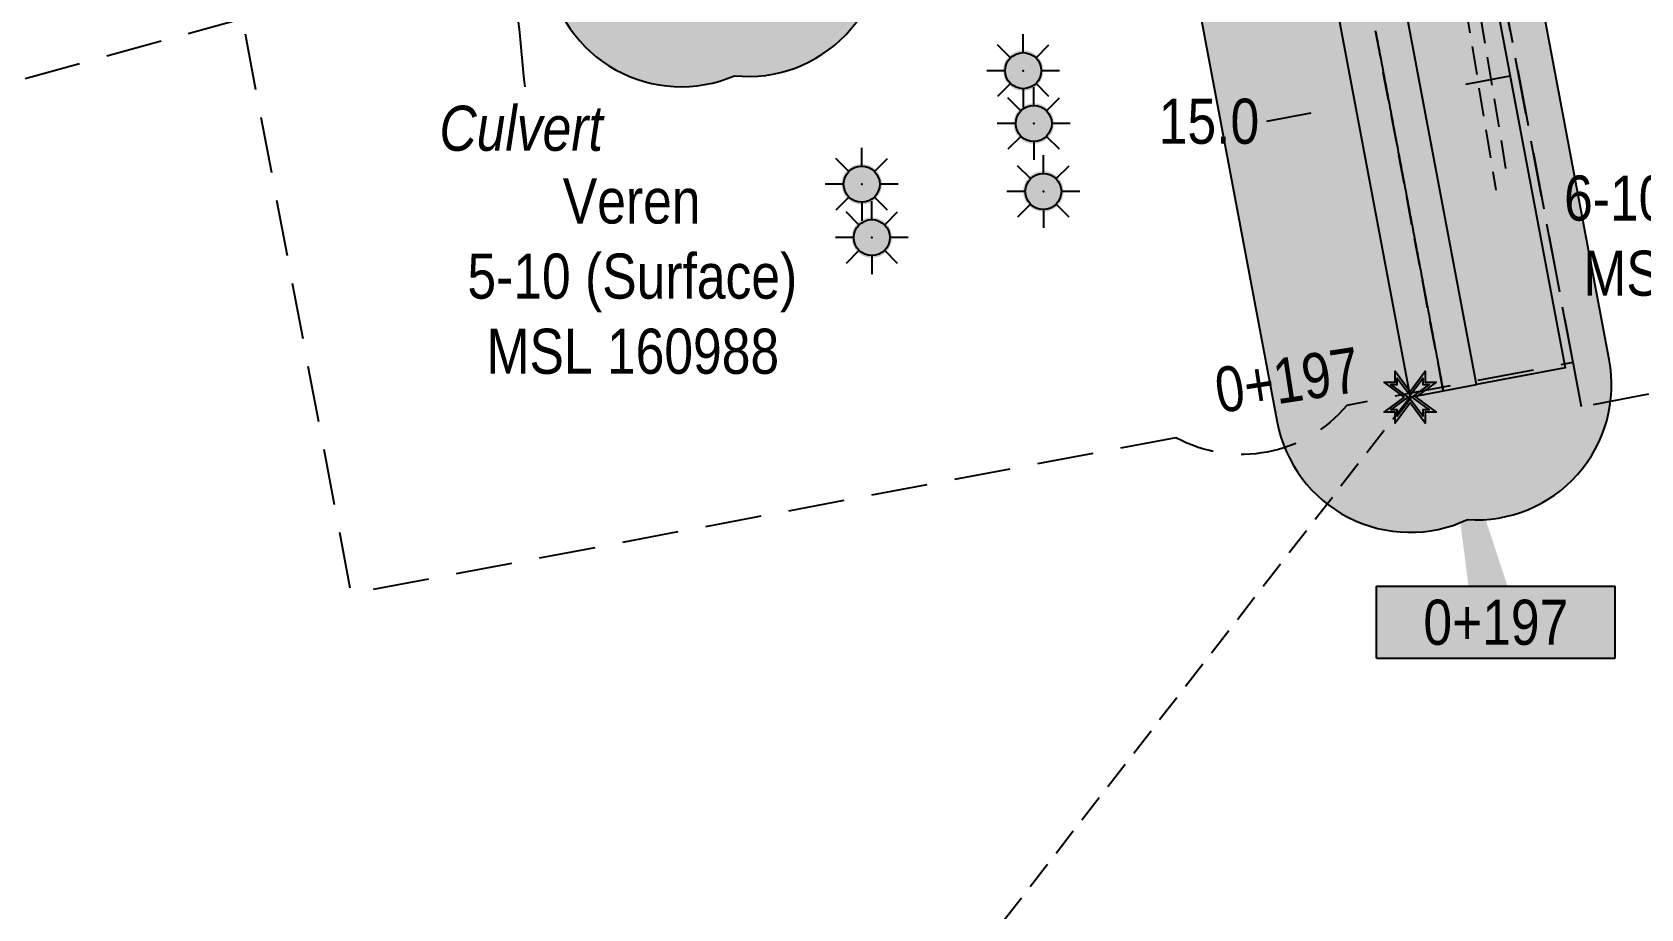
# Model space of a CAD drawing. Extents: x 406232 to 435383, y 6039561 to 6052989.
# Drawn here: x 420811.1 to 421168, y 6042228.7 to 6042423.2 of the extents above; entities that cross this region are included whole.
import ezdxf
from ezdxf.enums import TextEntityAlignment as Align

# ---------------------------------------------------------------- set-up
doc = ezdxf.new("R2010")
doc.units = 0
doc.header["$LTSCALE"] = 5
doc.header["$PDSIZE"] = 0.5
for name, pattern in [('foc-ACCESSROAD', [3.75, 2.5, -1.25]), ('foc-TIELINE', [1.875, 1.25, -0.625]), ('UG_PIPE', [1.875, 1.25, -0.625])]:
    doc.linetypes.add(name, pattern=pattern)
doc.layers.get('Defpoints').update_dxf_attribs({"color": 9})
for name, color, linetype, lineweight in [('AS-GENERAL', 48, 'Continuous', 18), ('C-WS-T', 13, 'Continuous', 9), ('F-WS-T', 190, 'Continuous', 9), ('P-CHAINAGE-T', 201, 'Continuous', 18)]:
    doc.layers.add(name, color=color, linetype=linetype, lineweight=lineweight)
for name, color, linetype in [('AS-PIPE-UG', 44, 'UG_PIPE'), ('C-WS', 13, 'foc-ACCESSROAD'), ('C-WS-S', 13, 'Continuous'), ('F-AR', 190, 'foc-ACCESSROAD'), ('F-RW', 190, 'Continuous'), ('F-WS', 190, 'foc-ACCESSROAD'), ('L-BD1', 253, 'Continuous'), ('L-MON', 1, 'Continuous'), ('L-TIE', 7, 'foc-TIELINE'), ('oil_and_gas_wells_pt', 7, 'Continuous'), ('P-BUFFER-H 100m', 191, 'Continuous'), ('P-BUFFER-H 30m', 51, 'Continuous'), ('P-ELEVATION', 7, 'Continuous'), ('P-PROPOSED', 10, 'Continuous'), ('P-PROPOSED-H', 21, 'Continuous'), ('P-TXT', 4, 'Continuous'), ('T-TIE', 201, 'foc-TIELINE')]:
    doc.layers.add(name, color=color, linetype=linetype)
doc.styles.add('80CG', font='ARIALN.TTF', dxfattribs={"height": 10})
doc.styles.add('80L', font='ARIALN.TTF', dxfattribs={"height": 10})
doc.styles.add('Legend', font='ARIALN.TTF')
doc.dimstyles.new('Compass 5 000', dxfattribs={"dimscale": 5, "dimtxt": 9, "dimasz": 2, "dimexe": 0.2, "dimexo": 0.0625, "dimgap": 0.5, "dimtad": 0, "dimtih": 1, "dimtoh": 1, "dimzin": 0, "dimdsep": 46, "dimtxsty": '80CG', "dimcen": 0.1, "dimse1": 1, "dimse2": 1, "dimclrd": 256, "dimclrt": 256, "dimaunit": 1, "dimadec": 4, "dimazin": 0, "dimtfac": 0.06, "dimtofl": 0, "dimtmove": 0, "dimatfit": 1, "dimfxl": 0.2, "dimtolj": 1, "dimtzin": 0, "dimlwd": -1, "dimarcsym": 0})

# ---------------------------------------------------------------- blocks, each defined once
blk = doc.blocks.new('GAS')
h = blk.add_hatch(color=255)
h.dxf.hatch_style = 1
edge = h.paths.add_edge_path()
edge.add_arc((0, 0), 0.9, 0, 360)
for p, q in [((0, 0.808), (0, 1.616)), ((-0.571, 0.571), (-1.142, 1.142)), ((0.571, 0.571), (1.142, 1.142)), ((-0.808, 0), (-1.616, 0)), ((1.616, 0), (0.808, 0)), ((-0.571, -0.571), (-1.142, -1.142)), ((1.142, -1.142), (0.571, -0.571)), ((0, -0.808), (0, -1.616))]:
    blk.add_line(p, q)
blk.add_circle((0, 0), 0.8)
blk = doc.blocks.new('TEMP')
h = blk.add_hatch(color=255)
h.dxf.hatch_style = 1
h.paths.add_polyline_path([(0, 0.251), (-0.666, 1.152), (-0.666, 0.666), (-1.152, 0.666), (-0.251, 0), (-1.152, -0.666), (-0.666, -0.666), (-0.666, -1.152), (0, -0.251), (0.666, -1.152), (0.666, -0.666), (1.152, -0.666), (0.251, 0), (1.152, 0.666), (0.666, 0.666), (0.666, 1.152)])
h.paths.add_polyline_path([(0.566, 0.849), (0.566, 0.566), (0.849, 0.566), (0.083, 0), (0.849, -0.566), (0.566, -0.566), (0.566, -0.849), (0, -0.083), (-0.566, -0.849), (-0.566, -0.566), (-0.849, -0.566), (-0.083, 0), (-0.849, 0.566), (-0.566, 0.566), (-0.566, 0.849), (0, 0.083)], flags=16)
h = blk.add_hatch(color=1)
h.dxf.hatch_style = 1
h.paths.add_polyline_path([(0, 0.083), (-0.566, 0.849), (-0.566, 0.566), (-0.849, 0.566), (-0.083, 0), (-0.849, -0.566), (-0.566, -0.566), (-0.566, -0.849), (0, -0.083), (0.566, -0.849), (0.566, -0.566), (0.849, -0.566), (0.083, 0), (0.849, 0.566), (0.566, 0.566), (0.566, 0.849)])
at = {"color": 1}
for p, q in [((-0.083, 0), (0.083, 0)), ((0, 0.083), (0, -0.083))]:
    blk.add_line(p, q, dxfattribs=at)
at = {"color": 255, "flags": 128}
blk.add_lwpolyline([(-0.251, 0), (-1.152, 0.666), (-0.666, 0.666), (-0.666, 1.152), (0, 0.251), (0.666, 1.152), (0.666, 0.666), (1.152, 0.666), (0.251, 0), (1.152, -0.666), (0.666, -0.666), (0.666, -1.152), (0, -0.251), (-0.666, -1.152), (-0.666, -0.666), (-1.152, -0.666)], close=True, dxfattribs=at)
at = {"color": 1, "flags": 128}
blk.add_lwpolyline([(-0.083, 0), (-0.849, 0.566), (-0.566, 0.566), (-0.566, 0.849), (0, 0.083), (0.566, 0.849), (0.566, 0.566), (0.849, 0.566), (0.083, 0), (0.849, -0.566), (0.566, -0.566), (0.566, -0.849), (0, -0.083), (-0.566, -0.849), (-0.566, -0.566), (-0.849, -0.566)], close=True, dxfattribs=at)
blk = doc.blocks.new('*D598')
at = {"layer": 'Defpoints', "color": 0, "transparency": 16777216}
for p in [(421119.19, 6042410.68), (421104.46, 6042407.9), (421104.62, 6042407.03)]:
    blk.add_point(p, dxfattribs=at)
at = {"layer": 'P-TXT', "transparency": 16777216}
for p, q in [((421129.18, 6042411.65), (421139.01, 6042413.5)), ((421094.79, 6042405.18), (421084.97, 6042403.33))]:
    blk.add_line(p, q, dxfattribs=at)
for points in [[(421128.88, 6042413.29), (421129.49, 6042410.01), (421119.36, 6042409.8)], [(421094.49, 6042406.81), (421095.1, 6042403.54), (421104.62, 6042407.03)]]:
    blk.add_solid(points, dxfattribs=at)
at = {"layer": 'P-TXT', "transparency": 16777216, "insert": (421072.22, 6042403.33), "char_height": 10, "attachment_point": 5, "style": '80CG'}
blk.add_mtext('\\A1;15.0', dxfattribs=at)
blk = doc.blocks.new('*U650')
at = {"layer": 'P-BUFFER-H 100m'}
h = blk.add_hatch(color=256, dxfattribs=at)
h.dxf.hatch_style = 1
h.paths.add_polyline_path([(-26.5, 8), (26.5, 8), (26.5, -8), (-26.5, -8)])
for p, q in [((-26.5, -8), (-26.5, 8)), ((-26.5, 8), (26.5, 8)), ((26.5, -8), (26.5, 8)), ((-26.5, -8), (26.5, -8))]:
    blk.add_line(p, q)
at = {"layer": 'P-ELEVATION', "color": 7, "flags": 128}
blk.add_lwpolyline([(0, 0, 10, 0, 0), (-11.67, 51.34, 0, 0, 0)], format="xyseb", dxfattribs=at)
at = {"layer": 'P-ELEVATION', "style": 'Legend'}
blk.add_attdef('STATION', text='', height=10, dxfattribs=at).set_placement((0, 0), align=Align.MIDDLE_CENTER)

msp = doc.modelspace()

# ---------------------------------------------------------------- hatches: boundary and pattern name
at = {"layer": 'P-BUFFER-H 30m'}
h = msp.add_hatch(color=256, dxfattribs=at)
h.dxf.hatch_style = 1
edge = h.paths.add_edge_path()
edge.add_line((422078.669, 6046739.07), (422091.406, 6046743.276))
edge.add_line((422091.406, 6046743.276), (422159.052, 6046746.994))
edge.add_arc((422157.406, 6046776.935), 29.986, 273.1459, 290.20378)
edge.add_line((422167.762, 6046748.794), (422184.143, 6046754.822))
edge.add_arc((422173.786, 6046782.963), 29.986, 290.20378, 320.86286)
edge.add_line((422197.045, 6046764.037), (422348.716, 6046950.421))
edge.add_arc((422325.458, 6046969.348), 29.986, 320.86286, 323.33395)
edge.add_line((422349.51, 6046951.441), (422399.023, 6047017.95))
edge.add_arc((422374.97, 6047035.856), 29.986, 323.33395, 335.22695)
edge.add_line((422402.197, 6047023.291), (422416.923, 6047055.2))
edge.add_arc((422389.696, 6047067.765), 29.986, 335.22695, 389.96272)
edge.add_line((422415.675, 6047082.741), (422097.869, 6047634.025))
edge.add_line((422097.869, 6047634.025), (422176.617, 6047866.451))
edge.add_arc((422148.217, 6047876.073), 29.986, 341.28303, 350.34858)
edge.add_line((422177.779, 6047871.046), (422216.802, 6048100.513))
edge.add_line((422216.802, 6048100.513), (422619.954, 6048513.275))
edge.add_arc((422598.502, 6048534.228), 29.986, 315.6749, 328.0327)
edge.add_arc((423027.778, 6049193.767), 786.938, 233.619087, 239.124397, ccw=False)
edge.add_line((422561.006, 6048560.211), (422153.361, 6048142.848))
edge.add_arc((422174.813, 6048121.896), 29.986, 135.6749, 170.34853)
edge.add_line((422145.251, 6048126.923), (422104.471, 6047887.126))
edge.add_line((422104.471, 6047887.126), (422020.339, 6047638.81))
edge.add_arc((422048.739, 6047629.188), 29.986, 161.28303, 209.96272)
edge.add_line((422022.76, 6047614.212), (422339.099, 6047065.472))
edge.add_line((422339.099, 6047065.472), (422336.093, 6047058.958))
edge.add_line((422336.093, 6047058.958), (422289.957, 6046996.985))
edge.add_line((422289.957, 6046996.985), (422147.087, 6046821.416))
edge.add_line((422147.087, 6046821.416), (422081.327, 6046817.801))
edge.add_arc((422082.973, 6046787.86), 29.986, 93.1459, 108.27547)
edge.add_line((422073.57, 6046816.334), (422044.337, 6046806.68))
edge.add_arc((422053.741, 6046778.206), 29.986, 108.27547, 136.71459)
edge.add_line((422031.912, 6046798.766), (421950.911, 6046712.766))
edge.add_arc((421972.74, 6046692.206), 29.986, 136.71459, 153.9725)
edge.add_line((421945.794, 6046705.365), (421829.892, 6046468.019))
edge.add_line((421829.892, 6046468.019), (421682.659, 6046318.916))
edge.add_arc((421703.995, 6046297.847), 29.986, 135.36133, 149.54377)
edge.add_line((421678.147, 6046313.046), (421542.211, 6046081.869))
edge.add_line((421542.211, 6046081.869), (421518.908, 6046052.69))
edge.add_arc((421542.34, 6046033.978), 29.986, 141.38985, 231.38985)
edge.add_line((421523.628, 6046010.546), (421558.775, 6045982.478))
edge.add_line((421558.775, 6045982.478), (421517.661, 6045930.994))
edge.add_arc((421541.092, 6045912.282), 29.986, 141.38985, 231.38985)
edge.add_line((421522.38, 6045888.85), (421539.649, 6045875.06))
edge.add_line((421539.649, 6045875.06), (421549.279, 6045736.701))
edge.add_line((421549.279, 6045736.701), (421371.933, 6045442.559))
edge.add_line((421371.933, 6045442.559), (421241.803, 6045246.163))
edge.add_arc((421266.8, 6045229.601), 29.986, 146.47195, 178.67792)
edge.add_line((421236.822, 6045230.292), (421226.276, 6044773.342))
edge.add_arc((421256.255, 6044772.65), 29.986, 178.67792, 186.87826)
edge.add_line((421226.484, 6044769.059), (421243.384, 6044628.964))
edge.add_line((421243.384, 6044628.964), (421276.513, 6044131.456))
edge.add_line((421276.513, 6044131.456), (421265.916, 6043833.544))
edge.add_line((421265.916, 6043833.544), (421226.079, 6042854.329))
edge.add_line((421226.079, 6042854.329), (421217.113, 6042635.181))
edge.add_line((421217.113, 6042635.181), (421201.691, 6042634.376))
edge.add_arc((421203.255, 6042604.431), 29.986, 92.98912, 124.70638)
edge.add_line((421186.181, 6042629.082), (421141.768, 6042598.321))
edge.add_line((421141.768, 6042598.321), (421082.239, 6042574.607))
edge.add_line((421082.239, 6042574.607), (420991.134, 6042558.346))
edge.add_arc((420996.402, 6042528.826), 29.986, 100.11985, 107.66455)
edge.add_line((420987.303, 6042557.399), (420935.116, 6042540.779))
edge.add_arc((420944.215, 6042512.207), 29.986, 107.66455, 188.71673)
edge.add_line((420914.575, 6042507.662), (420925.485, 6042436.504))
edge.add_arc((420955.125, 6042441.048), 29.986, 188.71673, 293.19001)
edge.add_arc((420969.945, 6042443.319), 29.986, 264.23499, 368.71673)
edge.add_line((420999.585, 6042447.864), (420994.502, 6042481.016))
edge.add_line((420994.502, 6042481.016), (421007.225, 6042485.068))
edge.add_line((421007.225, 6042485.068), (421057.718, 6042494.08))
edge.add_line((421057.718, 6042494.08), (421087.36, 6042336.645))
edge.add_arc((421116.829, 6042342.193), 29.986, 190.66276, 295.14027)
edge.add_arc((421131.563, 6042344.967), 29.986, 266.18524, 370.66276)
edge.add_line((421161.032, 6042350.515), (421130.419, 6042513.105))
edge.add_line((421130.419, 6042513.105), (421174.267, 6042530.573))
edge.add_arc((421163.17, 6042558.43), 29.986, 291.72064, 304.70638)
edge.add_line((421180.243, 6042533.779), (421218.361, 6042560.179))
edge.add_line((421218.361, 6042560.179), (421261.944, 6042562.454))
edge.add_arc((421260.38, 6042592.4), 29.986, 272.98912, 357.65718)
edge.add_line((421290.341, 6042591.174), (421300.983, 6042851.272))
edge.add_line((421300.983, 6042851.272), (421340.824, 6043830.611))
edge.add_arc((421310.863, 6043831.83), 29.986, 357.67037, 357.96277)
edge.add_line((421340.83, 6043830.764), (421351.513, 6044131.087))
edge.add_arc((421321.546, 6044132.153), 29.986, 357.96277, 363.80973)
edge.add_line((421351.466, 6044134.145), (421318.071, 6044635.642))
edge.add_arc((421288.151, 6044633.65), 29.986, 3.80973, 6.88899)
edge.add_line((421317.92, 6044637.247), (421301.297, 6044774.84))
edge.add_line((421301.297, 6044774.84), (421311.468, 6045215.581))
edge.add_line((421311.468, 6045215.581), (421434.955, 6045401.951))
edge.add_arc((421409.958, 6045418.514), 29.986, 326.47195, 328.91305)
edge.add_line((421435.638, 6045403.031), (421620.817, 6045710.164))
edge.add_arc((421595.137, 6045725.647), 29.986, 328.91305, 363.98161)
edge.add_line((421625.051, 6045727.729), (421613.063, 6045899.966))
edge.add_arc((421583.149, 6045897.884), 29.986, 3.98161, 45.395)
edge.add_line((421604.205, 6045919.233), (421645.422, 6045970.846))
edge.add_arc((421621.991, 6045989.558), 29.986, 321.38985, 411.38985)
edge.add_line((421640.703, 6046012.989), (421605.299, 6046041.262))
edge.add_line((421605.299, 6046041.262), (421739.932, 6046270.224))
edge.add_line((421739.932, 6046270.224), (421888.413, 6046420.589))
edge.add_arc((421867.076, 6046441.659), 29.986, 315.36133, 333.9725)
edge.add_line((421894.021, 6046428.501), (422010.162, 6046666.336))
edge.add_line((422010.162, 6046666.336), (422078.669, 6046739.07))
at = {"layer": 'P-PROPOSED-H'}
h = msp.add_hatch(color=256, dxfattribs=at)
h.dxf.hatch_style = 1
edge = h.paths.add_edge_path()
edge.add_line((421288.151, 6044633.65), (421271.269, 6044773.38))
edge.add_line((421271.269, 6044773.38), (421281.69, 6045224.927))
edge.add_line((421281.69, 6045224.927), (421409.958, 6045418.514))
edge.add_line((421409.958, 6045418.514), (421595.137, 6045725.647))
edge.add_line((421595.137, 6045725.647), (421583.149, 6045897.884))
edge.add_line((421583.149, 6045897.884), (421562.164, 6045914.641))
edge.add_line((421562.164, 6045914.641), (421621.991, 6045989.558))
edge.add_line((421621.991, 6045989.558), (421563.412, 6046036.337))
edge.add_line((421563.412, 6046036.337), (421579.359, 6046056.306))
edge.add_line((421579.359, 6046056.306), (421715.974, 6046288.639))
edge.add_line((421715.974, 6046288.639), (421867.076, 6046441.659))
edge.add_line((421867.076, 6046441.659), (421985.214, 6046683.583))
edge.add_line((421985.214, 6046683.583), (422062.05, 6046765.161))
edge.add_line((422062.05, 6046765.161), (422085.784, 6046772.999))
edge.add_line((422085.784, 6046772.999), (422157.406, 6046776.935))
edge.add_line((422157.406, 6046776.935), (422173.786, 6046782.963))
edge.add_line((422173.786, 6046782.963), (422325.458, 6046969.348))
edge.add_line((422325.458, 6046969.348), (422374.97, 6047035.856))
edge.add_line((422374.97, 6047035.856), (422389.696, 6047067.765))
edge.add_line((422389.696, 6047067.765), (422065.116, 6047630.8))
edge.add_line((422065.116, 6047630.8), (422148.217, 6047876.073))
edge.add_line((422148.217, 6047876.073), (422188.809, 6048114.768))
edge.add_line((422188.809, 6048114.768), (422598.502, 6048534.228))
edge.add_arc((423027.778, 6049193.767), 786.938, 235.830003, 236.941005, ccw=False)
edge.add_line((422585.794, 6048542.675), (422174.813, 6048121.896))
edge.add_line((422174.813, 6048121.896), (422133.634, 6047879.756))
edge.add_line((422133.634, 6047879.756), (422048.739, 6047629.188))
edge.add_line((422048.739, 6047629.188), (422372.83, 6047067.001))
edge.add_line((422372.83, 6047067.001), (422362.011, 6047043.557))
edge.add_line((422362.011, 6047043.557), (422313.624, 6046978.56))
edge.add_line((422313.624, 6046978.56), (422164.751, 6046795.615))
edge.add_line((422164.751, 6046795.615), (422154.338, 6046791.783))
edge.add_line((422154.338, 6046791.783), (422082.973, 6046787.86))
edge.add_line((422082.973, 6046787.86), (422053.741, 6046778.206))
edge.add_line((422053.741, 6046778.206), (421972.74, 6046692.206))
edge.add_line((421972.74, 6046692.206), (421854.681, 6046450.445))
edge.add_line((421854.681, 6046450.445), (421703.995, 6046297.847))
edge.add_line((421703.995, 6046297.847), (421566.976, 6046064.827))
edge.add_line((421566.976, 6046064.827), (421542.34, 6046033.978))
edge.add_line((421542.34, 6046033.978), (421600.919, 6045987.198))
edge.add_line((421600.919, 6045987.198), (421541.092, 6045912.282))
edge.add_line((421541.092, 6045912.282), (421568.649, 6045890.276))
edge.add_line((421568.649, 6045890.276), (421579.851, 6045729.331))
edge.add_line((421579.851, 6045729.331), (421397.283, 6045426.529))
edge.add_line((421397.283, 6045426.529), (421266.8, 6045229.601))
edge.add_line((421266.8, 6045229.601), (421256.255, 6044772.65))
edge.add_line((421256.255, 6044772.65), (421273.25, 6044631.758))
edge.add_line((421273.25, 6044631.758), (421306.535, 6044131.921))
edge.add_line((421306.535, 6044131.921), (421295.88, 6043832.401))
edge.add_line((421295.88, 6043832.401), (421256.041, 6042853.11))
edge.add_line((421256.041, 6042853.11), (421245.958, 6042606.66))
edge.add_line((421245.958, 6042606.66), (421203.255, 6042604.431))
edge.add_line((421203.255, 6042604.431), (421156.036, 6042571.727))
edge.add_line((421156.036, 6042571.727), (421090.506, 6042545.622))
edge.add_line((421090.506, 6042545.622), (420996.402, 6042528.826))
edge.add_line((420996.402, 6042528.826), (420944.215, 6042512.207))
edge.add_line((420944.215, 6042512.207), (420955.125, 6042441.048))
edge.add_line((420955.125, 6042441.048), (420969.945, 6042443.319))
edge.add_line((420969.945, 6042443.319), (420960.978, 6042501.81))
edge.add_line((420960.978, 6042501.81), (421000.01, 6042514.24))
edge.add_line((421000.01, 6042514.24), (421081.691, 6042528.819))
edge.add_line((421081.691, 6042528.819), (421116.829, 6042342.193))
edge.add_line((421116.829, 6042342.193), (421131.563, 6042344.967))
edge.add_line((421131.563, 6042344.967), (421096.382, 6042531.824))
edge.add_line((421096.382, 6042531.824), (421163.17, 6042558.43))
edge.add_line((421163.17, 6042558.43), (421208.29, 6042589.68))
edge.add_line((421208.29, 6042589.68), (421260.38, 6042592.4))
edge.add_line((421260.38, 6042592.4), (421271.021, 6042852.497))
edge.add_line((421271.021, 6042852.497), (421310.863, 6043831.83))
edge.add_line((421310.863, 6043831.83), (421321.546, 6044132.153))
edge.add_line((421321.546, 6044132.153), (421288.151, 6044633.65))

# ---------------------------------------------------------------- linework, layer by layer
at = {"layer": 'AS-PIPE-UG', "flags": 128}
for points in [[(421526.364, 6045982.813), (421517.929, 6045971.934), (421470.691, 6045913.075), (421458.063, 6045899.043), (421439.376, 6045889.796), (421437.344, 6045885.765), (421437.107, 6045881.87), (421440.401, 6045861.867), (421423.282, 6045619.81), (421420.173, 6045567.698), (421418.143, 6045543.152), (421416.037, 6045524.637), (421412.787, 6045512.666), (421408.23, 6045503.972), (421404.839, 6045497.428), (421404.831, 6045497.415), (421391.473, 6045481.631), (421380.267, 6045465.118), (421313.416, 6045372.855), (421301.404, 6045356.035), (421296.594, 6045345.38), (421294.297, 6045254.124), (421284.263, 6044821.402), (421284.138, 6044807.349), (421286.174, 6044799.531), (421289.338, 6044797.135), (421291.761, 6044796.623), (421325.018, 6044796.961), (421344.808, 6044796.937), (421350.222, 6044793.818), (421351.257, 6044789.239), (421347.405, 6044625.026), (421347.362, 6044611.59), (421347.374, 6044605.139), (421348.461, 6044597.344), (421351.51, 6044592.347), (421402.063, 6044520.07), (421410.007, 6044508.034), (421410.904, 6044503.844), (421409.512, 6044498.975), (421373.98, 6044125.115), (421365.545, 6044027.526), (421364.546, 6044011.432), (421362.81, 6044003.996), (421360.661, 6043981.189), (421360.646, 6043981.225), (421351.54, 6043944.252), (421346.202, 6043827.985), (421313.155, 6042977.506), (421312.252, 6042957.068), (421314.001, 6042948.121), (421319.736, 6042941.112), (421325.173, 6042934.161), (421325.387, 6042923.614), (421322.059, 6042847.482), (421313.596, 6042590.109), (421313.938, 6042573.523), (421311.659, 6042572.435), (421304.538, 6042570.587), (421293.57, 6042567.948), (421219.993, 6042550.286), (421150.795, 6042516.234), (421131.914, 6042512.29), (421119.28, 6042509.052), (421120.215, 6042499.842), (421138.465, 6042390.392)], [(421528.638, 6045981.788), (421521.535, 6045972.626), (421474.297, 6045913.767), (421461.669, 6045899.735), (421442.982, 6045890.488), (421440.95, 6045886.457), (421440.713, 6045882.562), (421444.007, 6045862.559), (421426.888, 6045620.502), (421423.779, 6045568.39), (421421.749, 6045543.844), (421419.643, 6045525.329), (421415.21, 6045514.95), (421413.991, 6045512.197), (421408.891, 6045503.486), (421405.322, 6045497.293), (421395.079, 6045482.323), (421383.873, 6045465.81), (421317.022, 6045373.547), (421305.01, 6045356.727), (421299.059, 6045343.543), (421296.866, 6045256.436), (421286.832, 6044823.714), (421286.707, 6044809.661), (421288.743, 6044801.843), (421291.907, 6044799.447), (421294.33, 6044798.935), (421327.587, 6044799.273), (421347.377, 6044799.249), (421352.791, 6044796.13), (421353.826, 6044791.551), (421349.974, 6044627.338), (421349.931, 6044613.902), (421349.943, 6044607.451), (421351.03, 6044599.656), (421354.079, 6044594.659), (421404.632, 6044522.382), (421412.576, 6044510.346), (421413.473, 6044506.156), (421412.081, 6044501.287), (421376.549, 6044127.427), (421368.114, 6044029.838), (421367.115, 6044013.744), (421365.379, 6044006.308), (421363.23, 6043983.501), (421363.215, 6043983.537), (421354.109, 6043946.564), (421348.771, 6043830.297), (421315.724, 6042979.818), (421314.821, 6042959.38), (421316.57, 6042950.433), (421322.305, 6042943.424), (421327.742, 6042936.473), (421327.956, 6042925.926), (421324.628, 6042849.794), (421316.165, 6042592.421), (421316.507, 6042575.835), (421314.228, 6042574.747), (421307.107, 6042572.899), (421296.139, 6042570.26), (421222.562, 6042552.598), (421153.364, 6042518.546), (421134.483, 6042514.602), (421116.384, 6042509.964), (421117.646, 6042497.53), (421135.896, 6042388.08)]]:
    msp.add_lwpolyline(points, dxfattribs=at)
at = {"layer": 'C-WS', "flags": 128}
msp.add_lwpolyline([(421064.886, 6042333.198), (420971.289, 6042315.496), (420881.915, 6042298.593), (420857.794, 6042426.133), (420947.762, 6042439.92), (421053.943, 6042456.192), (421128.827, 6042477.527), (421152.973, 6042349.858), (421102.786, 6042340.366, -0.3568179)], format="xyb", close=True, dxfattribs=at)
at = {"layer": 'Defpoints'}
msp.add_polyline3d([(421109.209, 6042423.181, 884.436), (421109.394, 6042422.199, 884.451), (421109.579, 6042421.216, 884.48), (421109.764, 6042420.233, 884.491), (421109.949, 6042419.25, 884.47), (421110.134, 6042418.268, 884.512), (421110.319, 6042417.285, 884.598), (421110.504, 6042416.302, 884.674), (421110.689, 6042415.319, 884.744), (421110.874, 6042414.337, 884.784), (421111.059, 6042413.354, 884.864), (421111.244, 6042412.371, 884.934), (421111.429, 6042411.389, 884.952), (421111.614, 6042410.406, 884.926), (421111.799, 6042409.423, 884.956), (421111.984, 6042408.44, 885.049), (421112.169, 6042407.458, 885.13), (421112.354, 6042406.475, 885.196), (421112.539, 6042405.492, 885.253), (421112.724, 6042404.509, 885.315), (421112.909, 6042403.527, 885.382), (421113.094, 6042402.544, 885.452), (421113.279, 6042401.561, 885.522), (421113.464, 6042400.578, 885.58), (421113.649, 6042399.596, 885.632), (421113.834, 6042398.613, 885.685), (421114.019, 6042397.63, 885.736), (421114.204, 6042396.648, 885.787), (421114.389, 6042395.665, 885.862), (421114.574, 6042394.682, 885.97), (421114.759, 6042393.699, 886.056), (421114.944, 6042392.717, 886.099), (421115.129, 6042391.734, 886.137), (421115.315, 6042390.751, 886.202), (421115.5, 6042389.768, 886.294), (421115.685, 6042388.786, 886.382), (421115.87, 6042387.803, 886.504), (421116.055, 6042386.82, 886.644), (421116.24, 6042385.837, 886.779), (421116.425, 6042384.855, 886.874), (421116.61, 6042383.872, 886.949), (421116.795, 6042382.889, 887.025), (421116.98, 6042381.907, 887.1), (421117.165, 6042380.924, 887.163), (421117.35, 6042379.941, 887.225), (421117.535, 6042378.958, 887.297), (421117.72, 6042377.976, 887.388), (421117.905, 6042376.993, 887.484), (421118.09, 6042376.01, 887.591), (421118.275, 6042375.027, 887.699), (421118.46, 6042374.045, 887.764), (421118.645, 6042373.062, 887.779), (421118.83, 6042372.079, 887.81), (421119.015, 6042371.096, 887.874), (421119.2, 6042370.114, 887.955), (421119.385, 6042369.131, 888.07), (421119.57, 6042368.148, 888.206), (421119.755, 6042367.166, 888.33), (421119.94, 6042366.183, 888.446), (421120.125, 6042365.2, 888.599), (421120.31, 6042364.217, 888.794), (421120.495, 6042363.235, 888.983), (421120.68, 6042362.252, 889.138), (421120.865, 6042361.269, 889.214), (421121.05, 6042360.286, 889.259), (421121.235, 6042359.304, 889.269), (421121.42, 6042358.321, 889.367), (421121.605, 6042357.338, 889.499), (421121.791, 6042356.355, 889.637), (421121.976, 6042355.373, 889.772), (421122.161, 6042354.39, 889.905), (421122.346, 6042353.407, 890.032), (421122.531, 6042352.425, 890.161), (421122.716, 6042351.442, 890.244), (421122.901, 6042350.459, 890.289), (421123.086, 6042349.476, 890.337), (421123.271, 6042348.494, 890.383), (421123.456, 6042347.511, 890.431), (421123.641, 6042346.528, 890.479), (421123.826, 6042345.545, 890.542), (421124.011, 6042344.563, 890.652), (421124.196, 6042343.58, 890.76)], dxfattribs=at)
at = {"layer": 'F-AR'}
msp.add_lwpolyline([(421512.796, 6042491.844), (421441.111, 6042498.699), (421416.7, 6042502.987), (421400.251, 6042505.876), (421353.843, 6042514.028), (421338.499, 6042515.319), (421298.807, 6042518.655), (421283.846, 6042519.914), (421277.973, 6042520.407), (421257.649, 6042512.878), (421197.607, 6042490.562), (421128.86, 6042477.586), (421053.943, 6042456.192), (421041.194, 6042454.235), (421021.425, 6042451.201), (420955.125, 6042441.048), (420857.78, 6042426.12), (420744.695, 6042394.898), (420688.434, 6042358.27), (420616.909, 6042313.341), (420586.41, 6042294.184), (420568.999, 6042283.247), (420504.065, 6042241.719)], dxfattribs=at)
at = {"layer": 'F-RW'}
msp.add_lwpolyline([(421356.808, 6043830.078), (421320.929, 6042948.142), (421335.226, 6042930.725), (421331.94, 6042849.947), (421319.881, 6042555.391), (421221.735, 6042550.271), (421182.219, 6042522.9), (421122.863, 6042499.26), (421151.209, 6042348.665), (421131.563, 6042344.967), (421100.15, 6042511.81), (421172.68, 6042540.7), (421215, 6042570.01), (421300.654, 6042574.475), (421311.966, 6042850.76), (421314.942, 6042923.928), (421300.645, 6042941.345), (421336.832, 6043830.84)], dxfattribs=at)
at = {"layer": 'F-WS'}
msp.add_lwpolyline([(421224.99, 6042353.256), (421154.845, 6042340.026), (421152.987, 6042349.852), (421136.604, 6042436.575), (421132.05, 6042460.689), (421128.858, 6042477.585), (421257.21, 6042501.794), (421266.424, 6042503.533), (421273.882, 6042464.06), (421275.441, 6042455.806), (421276.736, 6042448.949), (421279.544, 6042434.083), (421280.498, 6042429.038), (421292.412, 6042365.973), (421255.957, 6042359.097), (421244.306, 6042356.899), (421224.99, 6042353.256)], close=True, dxfattribs=at)
at = {"layer": 'L-TIE', "flags": 128}
msp.add_lwpolyline([(421116.829, 6042342.193), (420571.182, 6041638.956)], dxfattribs=at)
at = {"layer": 'oil_and_gas_wells_pt'}
for p in [(421031.01, 6042414.615), (421033.331, 6042402.889), (420995.16, 6042389.417), (421035.466, 6042387.827), (420997.415, 6042377.58)]:
    msp.add_point(p, dxfattribs=at)
at = {"layer": 'P-BUFFER-H 30m', "flags": 128}
msp.add_lwpolyline([(421186.181, 6042629.082), (421141.768, 6042598.321), (421082.239, 6042574.607), (420991.134, 6042558.346, 0.0329319), (420987.303, 6042557.399), (420935.116, 6042540.779, 0.3691782), (420914.575, 6042507.662), (420925.485, 6042436.504, 0.4902915), (420966.933, 6042413.485, 0.4903373), (420999.585, 6042447.864), (420994.502, 6042481.016), (421007.225, 6042485.068), (421057.718, 6042494.08), (421087.36, 6042336.645, 0.4903144), (421129.568, 6042315.047, 0.4903144), (421161.032, 6042350.515), (421130.419, 6042513.105), (421174.267, 6042530.573, 0.0567217)], format="xyb", dxfattribs=at)
at = {"layer": 'P-PROPOSED', "flags": 128}
msp.add_lwpolyline([(421295.88, 6043832.401), (421256.041, 6042853.11), (421245.958, 6042606.66), (421203.255, 6042604.431), (421156.036, 6042571.727), (421090.506, 6042545.622), (420996.402, 6042528.826), (420944.215, 6042512.207), (420955.125, 6042441.048), (420969.945, 6042443.319), (420960.978, 6042501.81), (421000.01, 6042514.24), (421081.691, 6042528.819), (421116.829, 6042342.193), (421131.563, 6042344.967), (421096.382, 6042531.824), (421163.17, 6042558.43), (421208.29, 6042589.68), (421260.38, 6042592.4), (421271.021, 6042852.497), (421310.863, 6043831.83)], dxfattribs=at)
at = {"layer": 'T-TIE', "flags": 128}
msp.add_lwpolyline([(421124.196, 6042343.58), (421087.684, 6042537.504)], dxfattribs=at)

# ---------------------------------------------------------------- block references
at = {"layer": 'C-WS-S', "xscale": 4.997694999999942, "yscale": 4.997694999999942, "zscale": 4.997694999999942}
for p in [(421031.01, 6042414.615), (421033.331, 6042402.889), (420995.16, 6042389.417), (421035.466, 6042387.827), (420997.415, 6042377.58)]:
    msp.add_blockref('GAS', p, dxfattribs=at)
at = {"layer": 'L-BD1', "xscale": 0.99954368, "yscale": 0.99954368, "zscale": 0.99954368}
msp.add_blockref('*U650', (421135.861, 6042292.265), dxfattribs=at).add_auto_attribs({'STATION': '0+197'})
at = {"layer": 'L-MON', "xscale": 4.997718399999929, "yscale": 4.997718399999929, "zscale": 4.997718399999929}
msp.add_blockref('TEMP', (421116.829, 6042342.193), dxfattribs=at)

# ---------------------------------------------------------------- texts
at = {"layer": 'AS-GENERAL', "insert": (420901.469, 6042406.844), "char_height": 9.99544, "attachment_point": 1, "style": '80L'}
msp.add_mtext_dynamic_manual_height_columns('{\\fArial Narrow|b0|i1|c0|p34;Culvert}', width=36.20925, gutter_width=49.977, heights=[0], dxfattribs=at)
at = {"layer": 'C-WS-T', "insert": (420904.221, 6042390.705), "char_height": 9.99539, "attachment_point": 1, "style": '80L'}
msp.add_mtext_dynamic_manual_height_columns('\\pi24.63277;Veren\\P\\pi3.46245;5-10 (Surface)\\P\\pi7.69652;MSL 160988', width=78.95854, gutter_width=49.977, heights=[0], dxfattribs=at)
at = {"layer": 'F-WS-T', "insert": (421147.568, 6042408.02), "char_height": 9.99539, "attachment_point": 1, "style": '80L'}
msp.add_mtext_dynamic_manual_height_columns('\\pi24.38732;CNRL\\P\\pi3.43859;6-10 (Surface)\\P\\pi7.71015;MSL 810887', width=78.95854, gutter_width=49.977, heights=[0], dxfattribs=at)
at = {"layer": 'P-CHAINAGE-T', "style": '80L'}
msp.add_text('0+197', height=9.9954, rotation=8.71673, dxfattribs=at).set_placement((421074.448, 6042338.641))

# ---------------------------------------------------------------- dimensions: what is measured, and where the dimension line sits
at = {"layer": 'P-TXT'}
dim = msp.add_aligned_dim(p1=(421119.191, 6042410.677), p2=(421104.457, 6042407.903), distance=0.893, text='15.0', dimstyle='Compass 5 000', dxfattribs=at)
dim.commit()
dim.dimension.update_dxf_attribs({"geometry": '*D598', "text_midpoint": (421072.215, 6042403.325)})

# ---------------------------------------------------------------- leaders
at = {"layer": 'AS-GENERAL', "path_type": 1}
msp.add_leader([(420917.887, 6042436.673), (420920.388, 6042411.038)], dimstyle='Compass 5 000', override={"dimgap": 0.5, "dimtad": 0}, dxfattribs=at)

doc.saveas('drawing.dxf')
